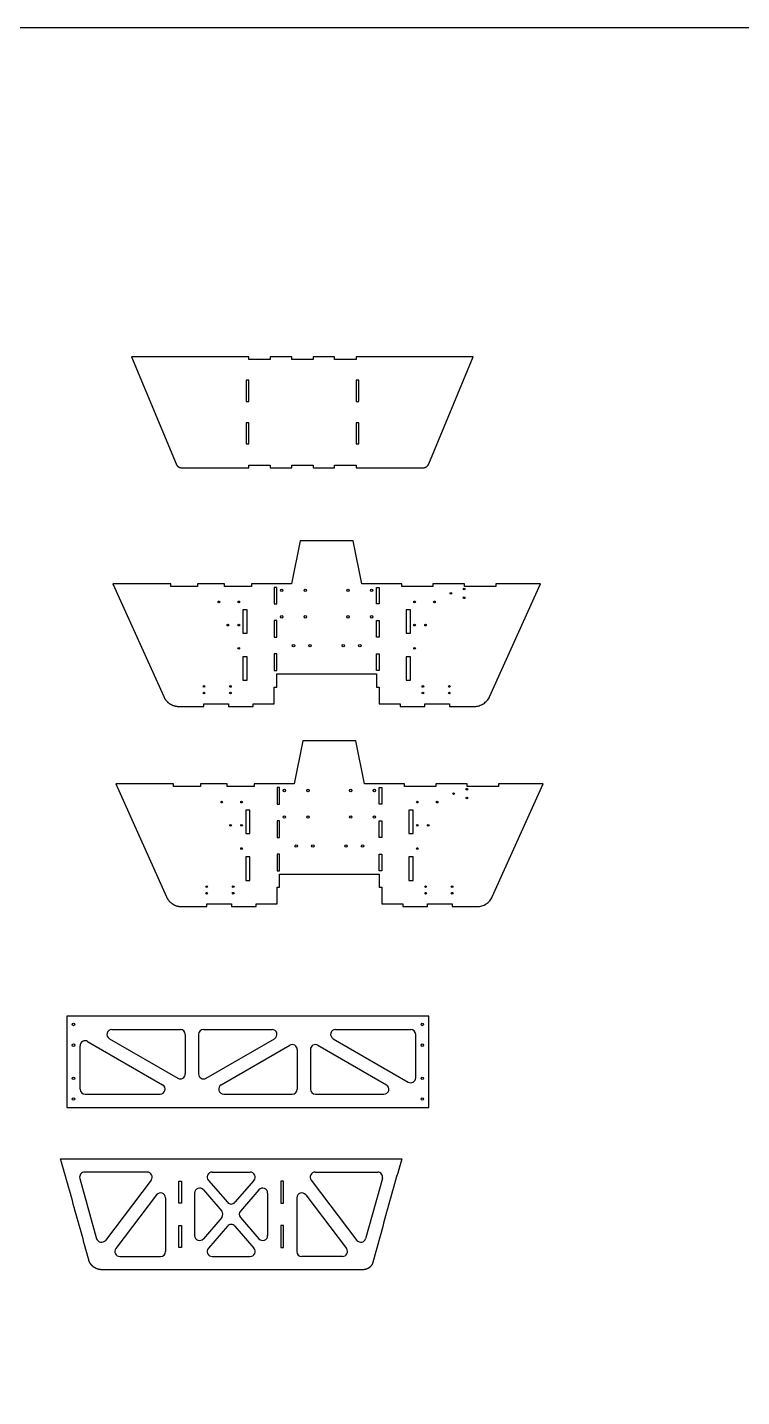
# Model space of a CAD drawing. Header units: inches. Extents: x -1514 to 1282, y -2074 to 286.
# Drawn here: x -571.3 to -463.6, y 9.2 to 215.6 of the extents above; entities that cross this region are included whole.
import ezdxf

# ---------------------------------------------------------------- set-up
doc = ezdxf.new("R2010")
doc.units = ezdxf.units.IN
doc.header["$LTSCALE"] = 0.1
doc.header["$MEASUREMENT"] = 0
doc.layers.add('pic', color=1, linetype='Continuous')

msp = doc.modelspace()

# ---------------------------------------------------------------- linework, layer by layer
at = {"color": 7, "linetype": 'Continuous', "lineweight": 25}
for p, q in [((-558.53998, 64.58101), (-548.21662, 64.58101)), ((-544.71662, 64.58101), (-534.39325, 64.58101)), ((-524.80431, 64.58101), (-513.48095, 64.58101)), ((-563.33445, 55.58101), (-563.33445, 62.12618)), ((-562.20912, 62.77551), (-550.88576, 56.23034)), ((-558.91531, 63.18168), (-548.59194, 57.21453)), ((-547.46662, 63.83101), (-547.46662, 57.86386)), ((-545.46662, 63.83101), (-545.46662, 57.86386)), ((-544.34129, 57.21453), (-534.01793, 63.18168)), ((-542.04747, 56.23034), (-531.72411, 62.19748)), ((-527.47346, 62.19748), (-517.15009, 56.23034)), ((-525.17964, 63.18168), (-513.85628, 56.63651)), ((-512.73095, 57.28584), (-512.73095, 63.83101)), ((-530.59878, 61.54815), (-530.59878, 55.58101)), ((-528.59878, 61.54815), (-528.59878, 55.58101)), ((-562.58445, 54.83101), (-551.26109, 54.83101)), ((-541.67215, 54.83101), (-531.34878, 54.83101)), ((-527.84878, 54.83101), (-517.52542, 54.83101)), ((-563.38185, 42.11617), (-560.84599, 33.03241)), ((-553.22663, 43.06784), (-562.65948, 43.06784)), ((-552.6293, 41.8643), (-559.52628, 32.78054)), ((-543.99504, 41.82717), (-541.12715, 38.51181)), ((-543.42781, 43.06784), (-537.69203, 43.06784)), ((-537.1248, 41.82717), (-539.99269, 38.51181)), ((-528.49054, 41.8643), (-521.59356, 32.78054)), ((-527.89321, 43.06784), (-518.46036, 43.06784)), ((-517.73798, 42.11617), (-520.27385, 33.03241)), ((-551.80725, 39.63963), (-557.94559, 31.55506)), ((-546.05992, 39.90802), (-546.05992, 33.51134)), ((-544.74269, 40.39869), (-541.97603, 37.20035)), ((-536.37715, 40.39869), (-539.14381, 37.20035)), ((-535.05992, 39.90802), (-535.05992, 33.51134)), ((-529.31259, 39.63963), (-523.17425, 31.55506)), ((-550.45992, 39.1861), (-550.45992, 31.10152)), ((-530.65992, 39.1861), (-530.65992, 31.10152)), ((-541.97603, 36.21901), (-544.74269, 33.02067)), ((-539.14381, 36.21901), (-536.37715, 33.02067)), ((-541.12715, 34.90755), (-543.99504, 31.59219)), ((-539.99269, 34.90755), (-537.1248, 31.59219)), ((-557.34825, 30.35152), (-551.20992, 30.35152)), ((-543.42781, 30.35152), (-537.69203, 30.35152)), ((-523.77159, 30.35152), (-529.90992, 30.35152))]:
    msp.add_line(p, q, dxfattribs=at)
for points in [[(-534.66726, 149.24075), (-531.42677, 149.24075), (-531.42677, 149.64075), (-528.18775, 149.64075), (-528.18775, 149.24075), (-524.94726, 149.24075), (-524.94726, 149.64075), (-521.70823, 149.64075), (-521.70823, 149.24075), (-511.67967, 149.24075), (-511.66283, 149.2408), (-511.64603, 149.24113), (-511.62927, 149.24174), (-511.61256, 149.24261), (-511.59589, 149.24375), (-511.57927, 149.24517), (-511.56269, 149.24685), (-511.54616, 149.24881), (-511.52967, 149.25103), (-511.51322, 149.25353), (-511.49683, 149.25629), (-511.48047, 149.25933), (-511.46416, 149.26263), (-511.44789, 149.2662), (-511.43167, 149.27004), (-511.41549, 149.27415), (-511.39936, 149.27853), (-511.38327, 149.28317), (-511.36723, 149.28809), (-511.35126, 149.29328), (-511.33536, 149.29873), (-511.31956, 149.30445), (-511.30386, 149.31042), (-511.28827, 149.31664), (-511.27281, 149.3231), (-511.2575, 149.32981), (-511.24234, 149.33675), (-511.22731, 149.34393), (-511.21241, 149.35134), (-511.19765, 149.359), (-511.18302, 149.3669), (-511.16852, 149.37504), (-511.15415, 149.38342), (-511.13992, 149.39204), (-511.12581, 149.4009), (-511.11184, 149.41001), (-511.09799, 149.41937), (-511.08426, 149.42899), (-511.07067, 149.43884), (-511.05723, 149.44894), (-511.04396, 149.45925), (-511.03087, 149.46979), (-511.01796, 149.48053), (-511.00525, 149.49148), (-510.99276, 149.50261), (-510.98047, 149.51394), (-510.96839, 149.52545), (-510.95653, 149.53714), (-510.94487, 149.54902), (-510.93342, 149.56109), (-510.92218, 149.57334), (-510.91115, 149.58578), (-510.90032, 149.5984), (-510.88971, 149.61121), (-510.87929, 149.62422), (-510.86909, 149.63742), (-510.85909, 149.65081), (-510.84932, 149.66438), (-510.83976, 149.67813), (-510.83043, 149.69206), (-510.82133, 149.70615), (-510.81246, 149.72041), (-510.80383, 149.73483), (-510.79543, 149.7494), (-510.78728, 149.76412), (-510.77938, 149.77899), (-510.77173, 149.794), (-510.76434, 149.80915), (-510.7572, 149.82443), (-510.75033, 149.83983), (-510.74373, 149.85536), (-504.04825, 165.99075), (-521.70726, 165.99075), (-521.70726, 165.59075), (-524.94726, 165.59075), (-524.94726, 165.99075), (-528.18726, 165.99075), (-528.18726, 165.59075), (-531.42726, 165.59075), (-531.42726, 165.99075), (-534.66726, 165.99075), (-534.66726, 165.59075), (-537.90726, 165.59075), (-537.90726, 165.99075), (-555.56626, 165.99075), (-548.87079, 149.85536), (-548.86419, 149.83983), (-548.85732, 149.82443), (-548.85018, 149.80915), (-548.84279, 149.794), (-548.83514, 149.77899), (-548.82724, 149.76412), (-548.81909, 149.7494), (-548.81069, 149.73483), (-548.80206, 149.72041), (-548.79319, 149.70615), (-548.78409, 149.69206), (-548.77475, 149.67813), (-548.7652, 149.66438), (-548.75542, 149.65081), (-548.74543, 149.63742), (-548.73523, 149.62422), (-548.72481, 149.61121), (-548.7142, 149.5984), (-548.70337, 149.58578), (-548.69234, 149.57334), (-548.6811, 149.56109), (-548.66965, 149.54902), (-548.65799, 149.53714), (-548.64612, 149.52545), (-548.63405, 149.51394), (-548.62176, 149.50261), (-548.60927, 149.49148), (-548.59656, 149.48053), (-548.58365, 149.46979), (-548.57056, 149.45925), (-548.55729, 149.44894), (-548.54385, 149.43884), (-548.53026, 149.42899), (-548.51653, 149.41937), (-548.50268, 149.41001), (-548.4887, 149.4009), (-548.4746, 149.39204), (-548.46037, 149.38342), (-548.446, 149.37504), (-548.4315, 149.3669), (-548.41687, 149.359), (-548.4021, 149.35134), (-548.38721, 149.34393), (-548.37218, 149.33675), (-548.35702, 149.32981), (-548.3417, 149.3231), (-548.32625, 149.31664), (-548.31066, 149.31042), (-548.29496, 149.30445), (-548.27916, 149.29873), (-548.26326, 149.29328), (-548.24729, 149.28809), (-548.23125, 149.28317), (-548.21516, 149.27853), (-548.19903, 149.27415), (-548.18285, 149.27004), (-548.16663, 149.2662), (-548.15036, 149.26263), (-548.13405, 149.25933), (-548.11769, 149.25629), (-548.10129, 149.25353), (-548.08485, 149.25103), (-548.06836, 149.24881), (-548.05183, 149.24685), (-548.03525, 149.24517), (-548.01863, 149.24375), (-548.00196, 149.24261), (-547.98525, 149.24174), (-547.96849, 149.24113), (-547.95169, 149.2408), (-547.93484, 149.24075), (-537.90629, 149.24075), (-537.90629, 149.64075), (-534.66726, 149.64075)], [(-537.90629, 159.24511), (-537.90629, 162.44656), (-538.30654, 162.44656), (-538.30654, 159.24511)], [(-521.70823, 159.24511), (-521.30798, 159.24511), (-521.30798, 162.44656), (-521.70823, 162.44656)], [(-537.90629, 152.8422), (-537.90629, 156.04365), (-538.30654, 156.04365), (-538.30654, 152.8422)], [(-521.70823, 152.8422), (-521.30798, 152.8422), (-521.30798, 156.04365), (-521.70823, 156.04365)], [(-507.65535, 113.67593), (-507.65535, 113.27593), (-503.8515, 113.27593), (-503.67663, 113.28219), (-503.50236, 113.30225), (-503.32953, 113.33558), (-503.15896, 113.38163), (-502.99151, 113.43987), (-502.82799, 113.50976), (-502.66925, 113.59076), (-502.51612, 113.68233), (-502.36944, 113.78394), (-502.23003, 113.89504), (-502.09874, 114.0151), (-501.9764, 114.14358), (-501.86384, 114.27993), (-501.7619, 114.42363), (-501.67142, 114.57413), (-501.59322, 114.7309), (-493.93369, 131.77593), (-500.65391, 131.77593), (-500.65391, 131.37593), (-505.38953, 131.37593), (-505.38953, 131.77593), (-510.12515, 131.77593), (-510.12515, 131.37593), (-514.80519, 131.37593), (-514.80519, 131.77593), (-520.85782, 131.77593), (-522.15463, 138.24779), (-530.15463, 138.24779), (-531.45144, 131.77593), (-537.50408, 131.77593), (-537.50408, 131.37593), (-541.55493, 131.37593), (-541.55493, 131.77593), (-545.60578, 131.77593), (-545.60578, 131.37593), (-549.65663, 131.37593), (-549.65663, 131.77593), (-558.37557, 131.77593), (-550.7256, 114.75217), (-550.70152, 114.6996), (-550.67604, 114.64725), (-550.64917, 114.59518), (-550.6209, 114.54346), (-550.59125, 114.49212), (-550.56023, 114.44122), (-550.52783, 114.39082), (-550.49408, 114.34097), (-550.45896, 114.29173), (-550.4225, 114.24314), (-550.3847, 114.19526), (-550.34555, 114.14814), (-550.30509, 114.10186), (-550.26335, 114.05645), (-550.22037, 114.01196), (-550.17617, 113.96844), (-550.13081, 113.92593), (-550.08432, 113.88448), (-550.03673, 113.84414), (-549.98809, 113.80494), (-549.93843, 113.76693), (-549.88779, 113.73015), (-549.83621, 113.69466), (-549.78372, 113.66049), (-549.73039, 113.62769), (-549.67628, 113.59628), (-549.62143, 113.56626), (-549.56591, 113.53766), (-549.50978, 113.51049), (-549.45308, 113.48476), (-549.39588, 113.46051), (-549.33823, 113.43773), (-549.28019, 113.41646), (-549.22181, 113.39669), (-549.16315, 113.37846), (-549.10427, 113.36177), (-549.04524, 113.34661), (-548.9861, 113.33297), (-548.92692, 113.32083), (-548.86773, 113.31018), (-548.8086, 113.301), (-548.74957, 113.29327), (-548.69069, 113.28699), (-548.63202, 113.28212), (-548.57361, 113.27867), (-548.51551, 113.27661), (-548.45776, 113.27593), (-544.65391, 113.27593), (-544.65391, 113.67593), (-540.93527, 113.67593), (-540.93527, 113.27593), (-537.21663, 113.27593), (-537.21663, 113.67593), (-534.05463, 113.67593), (-534.05463, 116.1839), (-533.65463, 116.1839), (-533.65463, 118.17593), (-518.65463, 118.17593), (-518.65463, 116.1839), (-518.25463, 116.1839), (-518.25463, 113.67593), (-515.09263, 113.67593), (-515.09263, 113.27593), (-511.37399, 113.27593), (-511.37399, 113.67593)], [(-534.05463, 128.71964), (-533.65463, 128.71964), (-533.65463, 131.22693), (-534.05463, 131.22693)], [(-518.65463, 131.22693), (-518.25463, 131.22693), (-518.25463, 128.71964), (-518.65463, 128.71964)], [(-538.77963, 124.29593), (-538.12938, 124.29593), (-538.12938, 127.83593), (-538.77963, 127.83593)], [(-534.05463, 123.70576), (-533.65463, 123.70576), (-533.65463, 126.21304), (-534.05463, 126.21304)], [(-518.65463, 126.21304), (-518.25463, 126.21304), (-518.25463, 123.70576), (-518.65463, 123.70576)], [(-514.17989, 124.29593), (-513.52963, 124.29593), (-513.52963, 127.83593), (-514.17989, 127.83593)], [(-538.77963, 117.21593), (-538.12938, 117.21593), (-538.12938, 120.75593), (-538.77963, 120.75593)], [(-534.05463, 118.69118), (-533.65463, 118.69118), (-533.65463, 121.19847), (-534.05463, 121.19847)], [(-518.65463, 121.19847), (-518.25463, 121.19847), (-518.25463, 118.69118), (-518.65463, 118.69118)], [(-513.52963, 117.21593), (-513.52963, 120.75593), (-514.17989, 120.75593), (-514.17989, 117.21593)], [(-507.24199, 83.49472), (-507.24199, 83.09472), (-503.43815, 83.09472), (-503.26327, 83.10098), (-503.08901, 83.12104), (-502.91617, 83.15437), (-502.74561, 83.20042), (-502.57815, 83.25866), (-502.41464, 83.32855), (-502.2559, 83.40955), (-502.10277, 83.50113), (-501.95608, 83.60273), (-501.81668, 83.71383), (-501.68539, 83.83389), (-501.56304, 83.96237), (-501.45049, 84.09873), (-501.34855, 84.24243), (-501.25806, 84.39293), (-501.17987, 84.5497), (-493.52034, 101.59472), (-500.24056, 101.59472), (-500.24056, 101.19472), (-504.97618, 101.19472), (-504.97618, 101.59472), (-509.7118, 101.59472), (-509.7118, 101.19472), (-514.39183, 101.19472), (-514.39183, 101.59472), (-520.44446, 101.59472), (-521.74128, 108.06658), (-529.74128, 108.06658), (-531.03809, 101.59472), (-537.09072, 101.59472), (-537.09072, 101.19472), (-541.14157, 101.19472), (-541.14157, 101.59472), (-545.19242, 101.59472), (-545.19242, 101.19472), (-549.24327, 101.19472), (-549.24327, 101.59472), (-557.96222, 101.59472), (-550.31225, 84.57097), (-550.28817, 84.51839), (-550.26269, 84.46604), (-550.23581, 84.41398), (-550.20755, 84.36225), (-550.1779, 84.31091), (-550.14687, 84.26002), (-550.11448, 84.20962), (-550.08072, 84.15977), (-550.04561, 84.11052), (-550.00915, 84.06193), (-549.97134, 84.01405), (-549.9322, 83.96694), (-549.89174, 83.92065), (-549.85, 83.87524), (-549.80701, 83.83075), (-549.76282, 83.78724), (-549.71746, 83.74473), (-549.67097, 83.70328), (-549.62338, 83.66293), (-549.57474, 83.62373), (-549.52508, 83.58572), (-549.47444, 83.54895), (-549.42285, 83.51345), (-549.37037, 83.47929), (-549.31704, 83.44649), (-549.26292, 83.41507), (-549.20808, 83.38505), (-549.15256, 83.35645), (-549.09642, 83.32928), (-549.03973, 83.30356), (-548.98253, 83.2793), (-548.92488, 83.25653), (-548.86683, 83.23525), (-548.80846, 83.21549), (-548.7498, 83.19725), (-548.69092, 83.18056), (-548.63189, 83.1654), (-548.57275, 83.15176), (-548.51356, 83.13962), (-548.45438, 83.12897), (-548.39524, 83.11979), (-548.33621, 83.11207), (-548.27734, 83.10578), (-548.21867, 83.10092), (-548.16025, 83.09747), (-548.10215, 83.09541), (-548.04441, 83.09472), (-544.24056, 83.09472), (-544.24056, 83.49472), (-540.52192, 83.49472), (-540.52192, 83.09472), (-536.80328, 83.09472), (-536.80328, 83.49472), (-533.64128, 83.49472), (-533.64128, 86.00269), (-533.24128, 86.00269), (-533.24128, 87.99472), (-518.24128, 87.99472), (-518.24128, 86.00269), (-517.84128, 86.00269), (-517.84128, 83.49472), (-514.67928, 83.49472), (-514.67928, 83.09472), (-510.96064, 83.09472), (-510.96064, 83.49472)], [(-533.64128, 98.53844), (-533.24128, 98.53844), (-533.24128, 101.04572), (-533.64128, 101.04572)], [(-518.24128, 101.04572), (-517.84128, 101.04572), (-517.84128, 98.53844), (-518.24128, 98.53844)], [(-538.36628, 94.11472), (-537.71602, 94.11472), (-537.71602, 97.65472), (-538.36628, 97.65472)], [(-513.76653, 94.11472), (-513.11628, 94.11472), (-513.11628, 97.65472), (-513.76653, 97.65472)], [(-533.64128, 93.52455), (-533.24128, 93.52455), (-533.24128, 96.03184), (-533.64128, 96.03184)], [(-518.24128, 96.03184), (-517.84128, 96.03184), (-517.84128, 93.52455), (-518.24128, 93.52455)], [(-533.64128, 88.50998), (-533.24128, 88.50998), (-533.24128, 91.01727), (-533.64128, 91.01727)], [(-518.24128, 91.01727), (-517.84128, 91.01727), (-517.84128, 88.50998), (-518.24128, 88.50998)], [(-538.36628, 87.03472), (-537.71602, 87.03472), (-537.71602, 90.57472), (-538.36628, 90.57472)], [(-513.11628, 87.03472), (-513.11628, 90.57472), (-513.76653, 90.57472), (-513.76653, 87.03472)], [(-565.33445, 66.58101), (-565.33445, 52.83101), (-510.73095, 52.83101), (-510.73095, 66.58101)], [(-566.28233, 45.06784), (-514.83619, 45.06784), (-514.98926, 44.53066), (-515.1421, 43.99343), (-515.29474, 43.45613), (-515.44716, 42.91878), (-515.59937, 42.38136), (-515.75137, 41.84388), (-515.90316, 41.30634), (-516.05474, 40.76875), (-516.2061, 40.23109), (-516.35725, 39.69338), (-516.5082, 39.1556), (-516.65893, 38.61777), (-516.80945, 38.07987), (-516.95977, 37.54192), (-517.10987, 37.00391), (-517.25977, 36.46585), (-517.40945, 35.92772), (-517.55893, 35.38954), (-517.7082, 34.8513), (-517.85726, 34.313), (-518.00612, 33.77464), (-518.15477, 33.23623), (-518.30321, 32.69776), (-518.45144, 32.15923), (-518.59947, 31.62064), (-518.74729, 31.082), (-518.89491, 30.5433), (-519.04232, 30.00454), (-519.18952, 29.46573), (-519.19159, 29.45822), (-519.19371, 29.45071), (-519.19587, 29.44321), (-519.19806, 29.43572), (-519.2003, 29.42824), (-519.20258, 29.42077), (-519.2049, 29.41331), (-519.20726, 29.40586), (-519.20966, 29.39843), (-519.2121, 29.391), (-519.21458, 29.38358), (-519.2171, 29.37618), (-519.21966, 29.36879), (-519.22226, 29.36141), (-519.2249, 29.35404), (-519.22757, 29.34669), (-519.23029, 29.33935), (-519.23305, 29.33202), (-519.23584, 29.32471), (-519.23868, 29.31741), (-519.24155, 29.31012), (-519.24446, 29.30285), (-519.24741, 29.29559), (-519.2504, 29.28835), (-519.25342, 29.28113), (-519.25649, 29.27392), (-519.25959, 29.26672), (-519.26273, 29.25955), (-519.26591, 29.25239), (-519.26912, 29.24524), (-519.27237, 29.23812), (-519.27566, 29.23101), (-519.27898, 29.22392), (-519.28235, 29.21685), (-519.28574, 29.20979), (-519.28918, 29.20276), (-519.29265, 29.19574), (-519.29616, 29.18874), (-519.2997, 29.18177), (-519.30328, 29.17481), (-519.3069, 29.16787), (-519.31055, 29.16095), (-519.31424, 29.15406), (-519.31796, 29.14718), (-519.32172, 29.14033), (-519.32551, 29.1335), (-519.32934, 29.12669), (-519.3332, 29.1199), (-519.3371, 29.11314), (-519.34103, 29.1064), (-519.345, 29.09968), (-519.349, 29.09298), (-519.35303, 29.08631), (-519.35708, 29.0797), (-519.36116, 29.0731), (-519.36529, 29.06653), (-519.36945, 29.05997), (-519.37364, 29.05343), (-519.37787, 29.04691), (-519.38214, 29.04042), (-519.38644, 29.03394), (-519.39078, 29.02748), (-519.39515, 29.02105), (-519.39956, 29.01463), (-519.404, 29.00824), (-519.40848, 29.00187), (-519.41299, 28.99552), (-519.41754, 28.98919), (-519.42212, 28.98289), (-519.42673, 28.9766), (-519.43138, 28.97034), (-519.43606, 28.9641), (-519.44077, 28.95789), (-519.44552, 28.95169), (-519.4503, 28.94553), (-519.45511, 28.93938), (-519.45995, 28.93326), (-519.46483, 28.92716), (-519.46973, 28.92109), (-519.47467, 28.91504), (-519.47964, 28.90902), (-519.48464, 28.90302), (-519.48967, 28.89705), (-519.49474, 28.8911), (-519.49983, 28.88518), (-519.50495, 28.87928), (-519.51011, 28.87341), (-519.51529, 28.86757), (-519.5205, 28.86175), (-519.52574, 28.85596), (-519.53101, 28.85019), (-519.53631, 28.84446), (-519.54164, 28.83875), (-519.547, 28.83307), (-519.55239, 28.82741), (-519.5578, 28.82179), (-519.56324, 28.81619), (-519.56871, 28.81062), (-519.57421, 28.80508), (-519.57973, 28.79957), (-519.58528, 28.79409), (-519.59086, 28.78864), (-519.59647, 28.78322), (-519.6021, 28.77782), (-519.60776, 28.77246), (-519.61344, 28.76713), (-519.61915, 28.76183), (-519.62488, 28.75656), (-519.63064, 28.75132), (-519.63643, 28.74611), (-519.64224, 28.74093), (-519.64807, 28.73579), (-519.65393, 28.73067), (-519.65981, 28.72559), (-519.66572, 28.72054), (-519.67165, 28.71553), (-519.67761, 28.71054), (-519.68358, 28.70559), (-519.68958, 28.70067), (-519.69561, 28.69579), (-519.70166, 28.69094), (-519.70773, 28.68611), (-519.71384, 28.68132), (-519.71997, 28.67655), (-519.72613, 28.67182), (-519.73231, 28.66712), (-519.73852, 28.66244), (-519.74476, 28.6578), (-519.75102, 28.65319), (-519.75731, 28.6486), (-519.76362, 28.64405), (-519.76996, 28.63953), (-519.77633, 28.63504), (-519.78271, 28.63058), (-519.78912, 28.62616), (-519.79556, 28.62176), (-519.80202, 28.6174), (-519.8085, 28.61307), (-519.81501, 28.60877), (-519.82153, 28.6045), (-519.82808, 28.60026), (-519.83466, 28.59606), (-519.84125, 28.59188), (-519.84787, 28.58774), (-519.85451, 28.58364), (-519.86117, 28.57956), (-519.86785, 28.57552), (-519.87455, 28.57151), (-519.88127, 28.56754), (-519.88801, 28.5636), (-519.89477, 28.55969), (-519.90155, 28.55581), (-519.90836, 28.55197), (-519.91518, 28.54817), (-519.92201, 28.54439), (-519.92887, 28.54065), (-519.93575, 28.53695), (-519.94264, 28.53328), (-519.94955, 28.52964), (-519.95648, 28.52604), (-519.96343, 28.52247), (-519.97039, 28.51894), (-519.97737, 28.51544), (-519.98437, 28.51198), (-519.99138, 28.50855), (-519.99841, 28.50516), (-520.00546, 28.5018), (-520.01252, 28.49848), (-520.01959, 28.4952), (-520.02668, 28.49195), (-520.03379, 28.48873), (-520.04091, 28.48556), (-520.04804, 28.48242), (-520.05519, 28.47931), (-520.06235, 28.47625), (-520.06952, 28.47321), (-520.07671, 28.47022), (-520.08391, 28.46726), (-520.09113, 28.46434), (-520.09835, 28.46146), (-520.10559, 28.45861), (-520.11284, 28.45581), (-520.1201, 28.45304), (-520.12737, 28.4503), (-520.13465, 28.44761), (-520.14195, 28.44495), (-520.14925, 28.44233), (-520.15657, 28.43975), (-520.16389, 28.43721), (-520.17124, 28.4347), (-520.1786, 28.43223), (-520.18598, 28.42979), (-520.19337, 28.42739), (-520.20077, 28.42503), (-520.20819, 28.42271), (-520.21562, 28.42042), (-520.22307, 28.41816), (-520.23053, 28.41595), (-520.238, 28.41377), (-520.24549, 28.41163), (-520.25299, 28.40952), (-520.2605, 28.40745), (-520.26802, 28.40542), (-520.27556, 28.40342), (-520.2831, 28.40146), (-520.29066, 28.39954), (-520.29823, 28.39766), (-520.30581, 28.39581), (-520.3134, 28.394), (-520.321, 28.39223), (-520.32861, 28.39049), (-520.33623, 28.38879), (-520.34386, 28.38713), (-520.35149, 28.38551), (-520.35914, 28.38392), (-520.36679, 28.38237), (-520.37446, 28.38086), (-520.38213, 28.37938), (-520.3898, 28.37794), (-520.39749, 28.37654), (-520.40518, 28.37518), (-520.41288, 28.37386), (-520.42058, 28.37257), (-520.42829, 28.37132), (-520.43601, 28.37011), (-520.44373, 28.36894), (-520.45146, 28.3678), (-520.45919, 28.3667), (-520.46693, 28.36564), (-520.47467, 28.36462), (-520.48242, 28.36364), (-520.49017, 28.36269), (-520.49792, 28.36178), (-520.50568, 28.36091), (-520.51344, 28.36008), (-520.5212, 28.35929), (-520.52897, 28.35854), (-520.53673, 28.35782), (-520.5445, 28.35714), (-520.55227, 28.3565), (-520.56004, 28.3559), (-520.56782, 28.35534), (-520.57559, 28.35481), (-520.58337, 28.35433), (-520.59114, 28.35388), (-520.59892, 28.35347), (-520.60669, 28.3531), (-520.61446, 28.35277), (-520.62224, 28.35248), (-520.63001, 28.35222), (-520.63778, 28.35201), (-520.64555, 28.35183), (-520.65331, 28.3517), (-520.66108, 28.3516), (-520.66884, 28.35154), (-520.6766, 28.35152), (-560.04918, 28.35152), (-560.05953, 28.35155), (-560.06989, 28.35163), (-560.08025, 28.35176), (-560.09062, 28.35194), (-560.10098, 28.35217), (-560.11135, 28.35246), (-560.12172, 28.35279), (-560.13209, 28.35318), (-560.14246, 28.35362), (-560.15283, 28.35411), (-560.1632, 28.35466), (-560.17357, 28.35525), (-560.18395, 28.3559), (-560.19432, 28.3566), (-560.20468, 28.35735), (-560.21505, 28.35815), (-560.22541, 28.359), (-560.23578, 28.3599), (-560.24614, 28.36086), (-560.25649, 28.36186), (-560.26684, 28.36292), (-560.27719, 28.36402), (-560.28753, 28.36518), (-560.29787, 28.36639), (-560.30821, 28.36765), (-560.31853, 28.36896), (-560.32885, 28.37032), (-560.33917, 28.37173), (-560.34948, 28.37319), (-560.35978, 28.37471), (-560.37007, 28.37627), (-560.38036, 28.37788), (-560.39064, 28.37955), (-560.40091, 28.38126), (-560.41117, 28.38303), (-560.42142, 28.38484), (-560.43166, 28.38671), (-560.44189, 28.38862), (-560.45211, 28.39059), (-560.46232, 28.3926), (-560.47252, 28.39467), (-560.48271, 28.39679), (-560.49288, 28.39895), (-560.50305, 28.40117), (-560.5132, 28.40343), (-560.52333, 28.40575), (-560.53346, 28.40811), (-560.54357, 28.41052), (-560.55366, 28.41299), (-560.56374, 28.4155), (-560.57381, 28.41806), (-560.58386, 28.42067), (-560.59389, 28.42334), (-560.60391, 28.42605), (-560.61391, 28.42881), (-560.6239, 28.43162), (-560.63387, 28.43447), (-560.64382, 28.43738), (-560.65375, 28.44034), (-560.66366, 28.44334), (-560.67356, 28.4464), (-560.68343, 28.4495), (-560.69327, 28.45265), (-560.70311, 28.45585), (-560.71293, 28.4591), (-560.72274, 28.4624), (-560.73253, 28.46575), (-560.74231, 28.46916), (-560.75208, 28.47261), (-560.76183, 28.47611), (-560.77157, 28.47966), (-560.7813, 28.48327), (-560.791, 28.48692), (-560.8007, 28.49062), (-560.81037, 28.49437), (-560.82003, 28.49817), (-560.82967, 28.50202), (-560.8393, 28.50592), (-560.84891, 28.50987), (-560.8585, 28.51386), (-560.86807, 28.51791), (-560.87762, 28.522), (-560.88716, 28.52614), (-560.89667, 28.53033), (-560.90617, 28.53456), (-560.91564, 28.53885), (-560.9251, 28.54318), (-560.93453, 28.54755), (-560.94394, 28.55198), (-560.95334, 28.55645), (-560.96271, 28.56097), (-560.97205, 28.56553), (-560.98138, 28.57014), (-560.99068, 28.5748), (-560.99996, 28.57951), (-561.00921, 28.58425), (-561.01845, 28.58905), (-561.02765, 28.59389), (-561.03683, 28.59878), (-561.04599, 28.60371), (-561.05512, 28.60869), (-561.06423, 28.61371), (-561.07331, 28.61877), (-561.08236, 28.62388), (-561.09139, 28.62904), (-561.10039, 28.63424), (-561.10936, 28.63948), (-561.11831, 28.64477), (-561.12722, 28.6501), (-561.13611, 28.65548), (-561.14497, 28.6609), (-561.1538, 28.66636), (-561.1626, 28.67187), (-561.17137, 28.67742), (-561.18011, 28.68301), (-561.18882, 28.68864), (-561.1975, 28.69432), (-561.20614, 28.70004), (-561.21476, 28.7058), (-561.22334, 28.7116), (-561.23189, 28.71745), (-561.24041, 28.72333), (-561.24889, 28.72926), (-561.25734, 28.73523), (-561.26576, 28.74124), (-561.27414, 28.7473), (-561.28249, 28.75339), (-561.29081, 28.75953), (-561.29909, 28.76571), (-561.30735, 28.77194), (-561.31558, 28.77821), (-561.32378, 28.78453), (-561.33195, 28.79089), (-561.3401, 28.79729), (-561.34821, 28.80374), (-561.35629, 28.81024), (-561.36434, 28.81677), (-561.37235, 28.82335), (-561.38034, 28.82998), (-561.38829, 28.83664), (-561.39622, 28.84335), (-561.40411, 28.8501), (-561.41196, 28.85689), (-561.41979, 28.86372), (-561.42758, 28.8706), (-561.43534, 28.87751), (-561.44306, 28.88447), (-561.45075, 28.89146), (-561.4584, 28.8985), (-561.46602, 28.90557), (-561.47361, 28.91269), (-561.48116, 28.91984), (-561.48867, 28.92703), (-561.49615, 28.93426), (-561.50359, 28.94153), (-561.51099, 28.94884), (-561.51836, 28.95619), (-561.52569, 28.96357), (-561.53299, 28.97099), (-561.54024, 28.97845), (-561.54746, 28.98594), (-561.55464, 28.99347), (-561.56178, 29.00104), (-561.56888, 29.00864), (-561.57594, 29.01628), (-561.58296, 29.02395), (-561.58994, 29.03166), (-561.59688, 29.0394), (-561.60379, 29.04718), (-561.61065, 29.05499), (-561.61747, 29.06283), (-561.62424, 29.07071), (-561.63098, 29.07862), (-561.63767, 29.08657), (-561.64433, 29.09455), (-561.65094, 29.10256), (-561.6575, 29.1106), (-561.66403, 29.11867), (-561.6705, 29.12678), (-561.67694, 29.13492), (-561.68333, 29.14309), (-561.68968, 29.15129), (-561.69598, 29.15952), (-561.70224, 29.16778), (-561.70845, 29.17607), (-561.71462, 29.18439), (-561.72074, 29.19274), (-561.72681, 29.20112), (-561.73284, 29.20952), (-561.73882, 29.21796), (-561.74476, 29.22642), (-561.75064, 29.23492), (-561.75648, 29.24344), (-561.76228, 29.252), (-561.76804, 29.26059), (-561.77375, 29.26922), (-561.77942, 29.27788), (-561.78504, 29.28657), (-561.79062, 29.29529), (-561.79616, 29.30405), (-561.80165, 29.31284), (-561.80709, 29.32166), (-561.8125, 29.33052), (-561.81785, 29.3394), (-561.82317, 29.34831), (-561.82843, 29.35726), (-561.83366, 29.36623), (-561.83883, 29.37523), (-561.84396, 29.38426), (-561.84904, 29.39332), (-561.85408, 29.40241), (-561.85907, 29.41152), (-561.86402, 29.42067), (-561.86891, 29.42984), (-561.87376, 29.43903), (-561.87857, 29.44825), (-561.88332, 29.4575), (-561.88803, 29.46678), (-561.89269, 29.47608), (-561.8973, 29.4854), (-561.90187, 29.49475), (-561.90638, 29.50412), (-561.91085, 29.51351), (-561.91526, 29.52293), (-561.91963, 29.53237), (-561.92395, 29.54184), (-561.92822, 29.55132), (-561.93244, 29.56083), (-561.93661, 29.57036), (-561.94073, 29.5799), (-561.9448, 29.58947), (-561.94882, 29.59906), (-561.95279, 29.60867), (-561.95671, 29.6183), (-561.96057, 29.62795), (-561.96439, 29.63762), (-561.96815, 29.6473), (-561.97187, 29.657), (-561.97553, 29.66672), (-561.97914, 29.67646), (-561.98269, 29.68621), (-561.9862, 29.69598), (-561.98965, 29.70577), (-561.99305, 29.71557), (-561.9964, 29.72538), (-561.99969, 29.73522), (-562.00293, 29.74506), (-562.00611, 29.75492), (-562.00925, 29.76479), (-562.01232, 29.77468), (-562.01535, 29.78458), (-562.01832, 29.79449), (-562.02123, 29.80441), (-562.02409, 29.81435), (-562.0269, 29.8243), (-562.02965, 29.83425), (-562.17352, 30.36032), (-562.31759, 30.88633), (-562.46185, 31.41229), (-562.60631, 31.9382), (-562.75096, 32.46405), (-562.89582, 32.98985), (-563.04086, 33.51559), (-563.18611, 34.04128), (-563.33155, 34.56691), (-563.47719, 35.09249), (-563.62303, 35.61801), (-563.76907, 36.14347), (-563.91531, 36.66889), (-564.06174, 37.19424), (-564.20838, 37.71954), (-564.35521, 38.24479), (-564.50224, 38.76998), (-564.64948, 39.29511), (-564.79691, 39.82019), (-564.94455, 40.34521), (-565.09238, 40.87018), (-565.24042, 41.39509), (-565.38866, 41.91994), (-565.53709, 42.44473), (-565.68574, 42.96947), (-565.83458, 43.49415), (-565.98363, 44.01877), (-566.13287, 44.54333)], [(-548.45992, 38.38093), (-548.45992, 41.72434), (-548.05992, 41.72434), (-548.05992, 38.38093)], [(-532.65992, 38.38093), (-532.65992, 41.72434), (-533.05992, 41.72434), (-533.05992, 38.38093)], [(-548.45992, 31.6941), (-548.45992, 35.03751), (-548.05992, 35.03751), (-548.05992, 31.6941)], [(-532.65992, 31.6941), (-532.65992, 35.03751), (-533.05992, 35.03751), (-533.05992, 31.6941)]]:
    msp.add_lwpolyline(points, close=True, dxfattribs=at)
for centre, radius in [((-532.93713, 130.77593), 0.1875), ((-529.37213, 130.77593), 0.1875), ((-522.93713, 130.77593), 0.1875), ((-519.37213, 130.77593), 0.1875), ((-507.42419, 130.31505), 0.125), ((-505.43019, 130.97917), 0.125), ((-542.40464, 129.03401), 0.125), ((-539.40464, 129.03401), 0.125), ((-512.90462, 129.03401), 0.125), ((-509.90462, 129.03401), 0.125), ((-505.43019, 129.65093), 0.125), ((-532.93713, 126.77593), 0.1875), ((-529.37213, 126.77593), 0.1875), ((-522.93713, 126.77593), 0.1875), ((-519.37213, 126.77593), 0.1875), ((-541.05911, 125.53401), 0.125), ((-539.40464, 125.53401), 0.125), ((-512.90462, 125.53401), 0.125), ((-511.25015, 125.53401), 0.125), ((-539.40464, 122.03401), 0.125), ((-531.15463, 122.42593), 0.1875), ((-528.65463, 122.42593), 0.1875), ((-523.65463, 122.42593), 0.1875), ((-521.15463, 122.42593), 0.1875), ((-512.90462, 122.03401), 0.125), ((-544.65963, 116.28993), 0.125), ((-540.65963, 116.28993), 0.125), ((-511.64963, 116.28993), 0.125), ((-507.64963, 116.28993), 0.125), ((-544.65963, 115.28993), 0.125), ((-540.65963, 115.28993), 0.125), ((-511.64963, 115.28993), 0.125), ((-507.64963, 115.28993), 0.125), ((-532.52378, 100.59472), 0.1875), ((-528.95878, 100.59472), 0.1875), ((-522.52378, 100.59472), 0.1875), ((-518.95878, 100.59472), 0.1875), ((-507.01083, 100.13384), 0.125), ((-505.01683, 100.79796), 0.125), ((-505.01683, 99.46972), 0.125), ((-541.99129, 98.8528), 0.125), ((-538.99129, 98.8528), 0.125), ((-512.49127, 98.8528), 0.125), ((-509.49127, 98.8528), 0.125), ((-540.64576, 95.3528), 0.125), ((-538.99129, 95.3528), 0.125), ((-532.52378, 96.59472), 0.1875), ((-528.95878, 96.59472), 0.1875), ((-522.52378, 96.59472), 0.1875), ((-518.95878, 96.59472), 0.1875), ((-512.49127, 95.3528), 0.125), ((-510.8368, 95.3528), 0.125), ((-538.99129, 91.8528), 0.125), ((-530.74128, 92.24472), 0.1875), ((-528.24128, 92.24472), 0.1875), ((-523.24128, 92.24472), 0.1875), ((-520.74128, 92.24472), 0.1875), ((-512.49127, 91.8528), 0.125), ((-544.24628, 86.10872), 0.125), ((-544.24628, 85.10872), 0.125), ((-540.24628, 86.10872), 0.125), ((-540.24628, 85.10872), 0.125), ((-511.23628, 86.10872), 0.125), ((-511.23628, 85.10872), 0.125), ((-507.23628, 86.10872), 0.125), ((-507.23628, 85.10872), 0.125), ((-564.33445, 65.33101), 0.1875), ((-511.73095, 65.33101), 0.1875), ((-564.33445, 62.20601), 0.1875), ((-511.73095, 62.20601), 0.1875), ((-564.33445, 57.20601), 0.1875), ((-511.73095, 57.20601), 0.1875), ((-564.33445, 54.08101), 0.1875), ((-511.73095, 54.08101), 0.1875)]:
    msp.add_circle(centre, radius, dxfattribs=at)
for centre, start, end in [((-558.53998, 63.83101), 90, 239.9710888), ((-548.21662, 63.83101), 0, 90), ((-544.71662, 63.83101), 90, 180), ((-534.39325, 63.83101), 300.0289112, 90), ((-524.80431, 63.83101), 90, 239.9710888), ((-513.48095, 63.83101), 0, 90), ((-562.58445, 62.12618), 59.9710888, 180), ((-531.34878, 61.54815), 0, 120.0289112), ((-527.84878, 61.54815), 59.9710888, 180), ((-548.21662, 57.86386), 239.9710888, 0), ((-544.71662, 57.86386), 180, 300.0289112), ((-551.26109, 55.58101), 270, 59.9710888), ((-541.67215, 55.58101), 120.0289112, 270), ((-517.52542, 55.58101), 270, 59.9710888), ((-513.48095, 57.28584), 239.9710888, 0), ((-562.58445, 55.58101), 180, 270), ((-531.34878, 55.58101), 270, 0), ((-527.84878, 55.58101), 180, 270), ((-562.65948, 42.31784), 90, 195.5978451), ((-553.22663, 42.31784), 322.791887, 90), ((-543.42781, 42.31784), 90, 220.8608031), ((-537.69203, 42.31784), 319.1391969, 90), ((-527.89321, 42.31784), 90, 217.208113), ((-518.46036, 42.31784), 344.4021549, 90), ((-551.20992, 39.1861), 0, 142.791887), ((-545.30992, 39.90802), 40.8608031, 180), ((-535.80992, 39.90802), 0, 139.1391969), ((-529.90992, 39.1861), 37.208113, 180), ((-542.54326, 36.70968), 319.1391969, 40.8608031), ((-540.55992, 39.00247), 220.8608031, 319.1391969), ((-538.57658, 36.70968), 139.1391969, 220.8608031), ((-540.55992, 34.41689), 40.8608031, 139.1391969), ((-560.12361, 33.23408), 195.5978451, 322.791887), ((-545.30992, 33.51134), 180, 319.1391969), ((-535.80992, 33.51134), 220.8608031, 0), ((-520.99623, 33.23408), 217.208113, 344.4021549), ((-557.34825, 31.10152), 142.791887, 270), ((-551.20992, 31.10152), 270, 0), ((-543.42781, 31.10152), 139.1391969, 270), ((-537.69203, 31.10152), 270, 40.8608031), ((-529.90992, 31.10152), 180, 270), ((-523.77159, 31.10152), 270, 37.208113)]:
    msp.add_arc(centre, 0.75, start, end, dxfattribs=at)
at = {"layer": 'pic'}
msp.add_lwpolyline([(-798.50785, 215.64713), (-298.37297, 215.64713), (-298.37297, -233.14899), (-798.50785, -233.14899)], close=True, dxfattribs=at)

doc.saveas('drawing.dxf')
